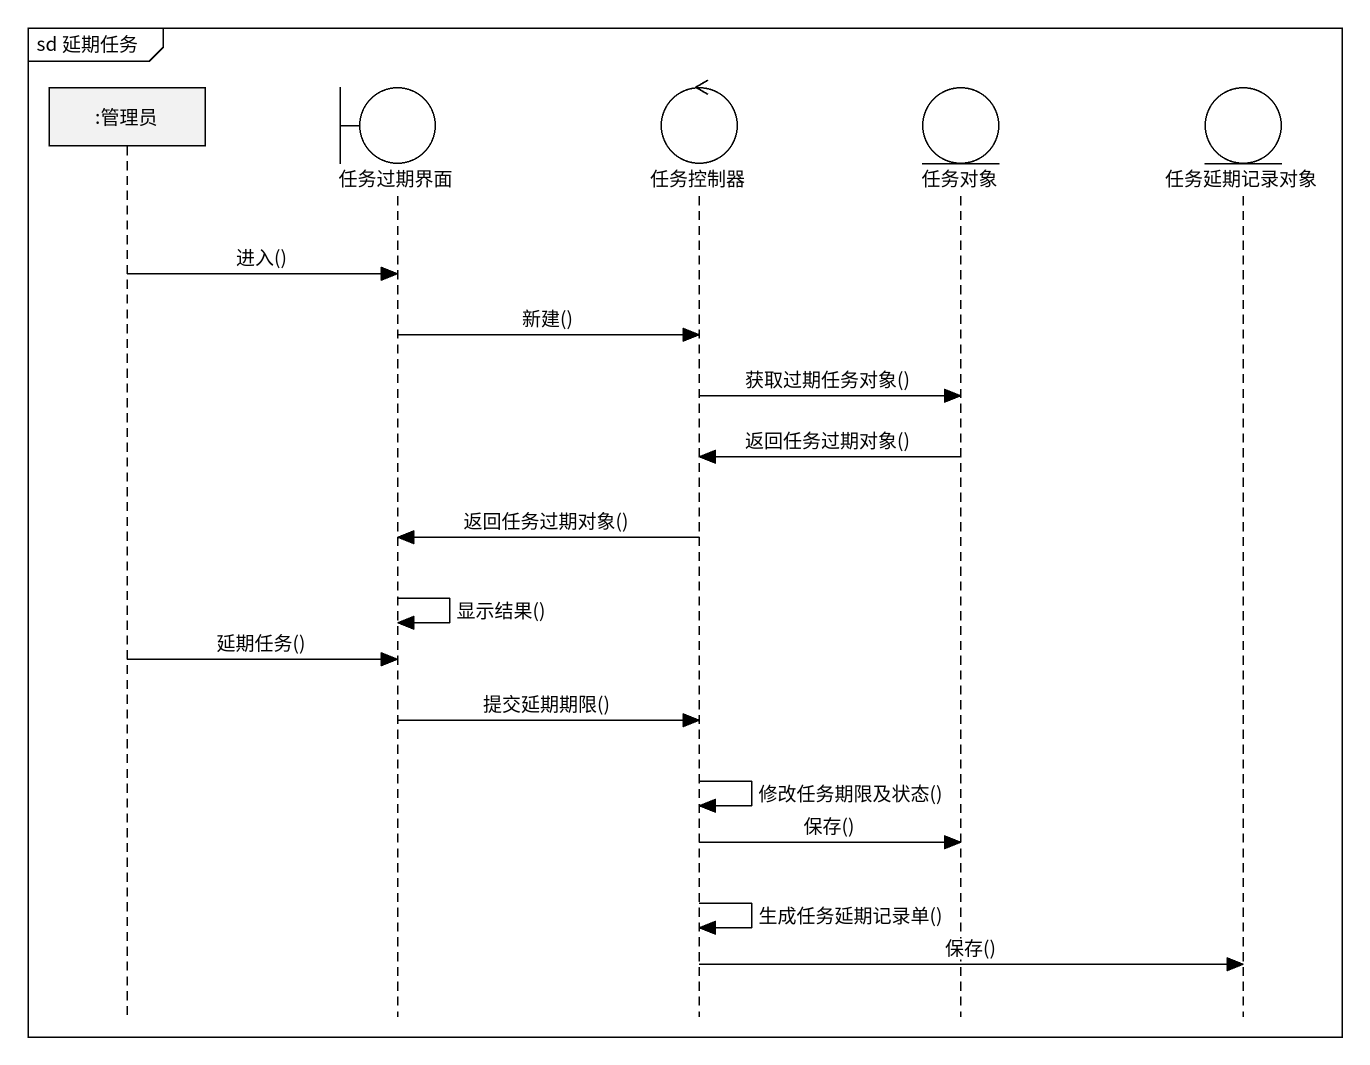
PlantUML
@startuml
mainframe sd 延期任务
hide footbox
participant ":管理员" as 管理员
boundary 任务过期界面
control 任务控制器
entity 任务对象
entity 任务延期记录对象

管理员 -> 任务过期界面 : 进入()
任务过期界面 -> 任务控制器 : 新建()
任务控制器 -> 任务对象 : 获取过期任务对象()
任务对象 -> 任务控制器 : 返回任务过期对象()
任务控制器 -> 任务过期界面 : 返回任务过期对象()
任务过期界面 -> 任务过期界面 : 显示结果()
管理员 -> 任务过期界面 : 延期任务()
任务过期界面 -> 任务控制器 : 提交延期期限()
任务控制器 -> 任务控制器 : 修改任务期限及状态()
任务控制器 -> 任务对象 : 保存()
任务控制器 -> 任务控制器 : 生成任务延期记录单()
任务控制器 -> 任务延期记录对象 : 保存()
@enduml
